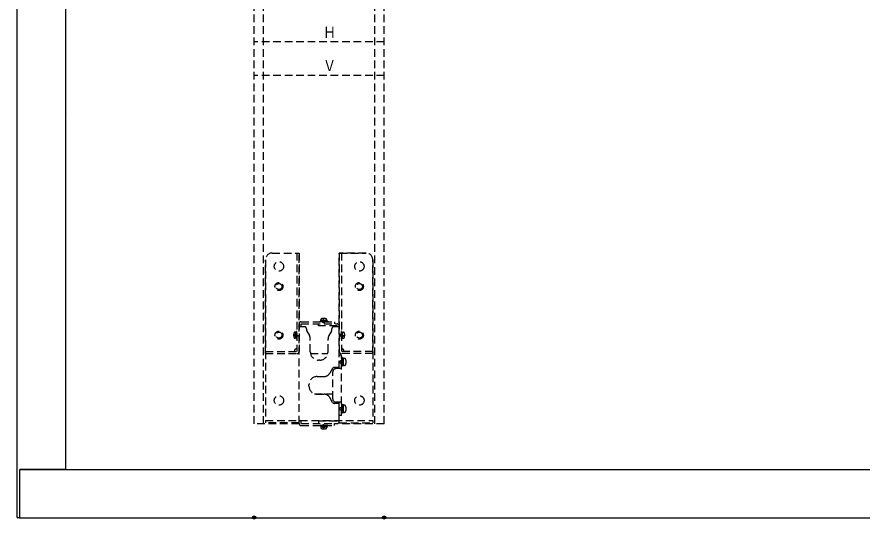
# Model space of a CAD drawing. Units: millimetres, scale not verified. Extents: x -63 to 63, y -57 to 57.
# Drawn here: x -44.12 to -18.89, y -3.04 to 11.95 of the extents above; entities that cross this region are included whole.
import ezdxf
from ezdxf.enums import TextEntityAlignment as Align

# ---------------------------------------------------------------- set-up
doc = ezdxf.new("R2010")
doc.units = ezdxf.units.MM
doc.header["$LTSCALE"] = 0.190236
doc.header["$PDMODE"] = 32
doc.header["$PDSIZE"] = 0.0951
doc.linetypes.add('DASHED1', pattern=[1.8, 1.2, -0.6])
doc.layers.add('0-2_GAIKEI', color=1, linetype='DASHED1')
doc.layers.add('0-3_LY_1', color=7, linetype='Continuous')
doc.styles.add('ＭＳ ゴシック', font='')
doc.styles.get('ＭＳ ゴシック').set_extended_font_data('MS Gothic')

msp = doc.modelspace()

# ---------------------------------------------------------------- linework, layer by layer
at = {"layer": '0-2_GAIKEI', "color": 7, "linetype": 'Continuous'}
for p, q in [((-44.1162, 25.3895), (-44.1162, -2.9705)), ((-42.6702, 23.9735), (-42.6702, -1.5545)), ((-44.0362, -1.5645), (-44.0362, -1.5745)), ((-44.0362, -1.5745), (-44.0362, -2.9705)), ((-44.0362, -1.5745), (-44.0362, -2.9705)), ((-44.0362, -1.5745), (-44.0362, -3.0005)), ((-42.6802, -1.5545), (-44.0162, -1.5545)), ((-44.0162, -1.5545), (4.0638, -1.5545)), ((-42.6702, -1.5545), (-42.6802, -1.5545)), ((-44.0362, -2.9705), (-44.0362, -3.0005)), ((-44.0362, -3.0005), (4.0838, -3.0005))]:
    msp.add_line(p, q, dxfattribs=at)
at = {"layer": '0-2_GAIKEI'}
for p, q in [((-37.0362, -0.1985), (-37.0362, 23.8615)), ((-36.7562, -0.1985), (-36.7562, 23.8615)), ((-33.4362, -0.1985), (-33.4362, 23.8615)), ((-33.1562, -0.1985), (-33.1562, 23.8615)), ((-33.1562, 11.2015), (-37.0362, 11.2015)), ((-33.1562, 10.2015), (-37.0362, 10.2015)), ((-36.4962, 4.9015), (-35.6962, 4.9015)), ((-36.4962, 4.9015), (-35.6962, 4.9015)), ((-35.7602, 4.9015), (-35.7602, 1.9655)), ((-35.6962, 4.9015), (-35.6962, 1.9655)), ((-35.6962, -0.1845), (-35.6962, 4.9015)), ((-34.4962, 4.9015), (-34.4962, 1.9655)), ((-33.6962, 4.9015), (-34.4962, 4.9015)), ((-34.4322, 4.9015), (-34.4322, 1.9655)), ((-36.6962, 1.9015), (-36.6962, 4.7015)), ((-36.6962, 4.7015), (-36.6962, -0.1625)), ((-33.4962, 1.9015), (-33.4962, 4.7015)), ((-33.4962, 4.7015), (-33.4962, -0.1625)), ((-35.6322, 2.8515), (-34.6362, 2.8515)), ((-35.6322, 2.7015), (-35.6322, 2.7875)), ((-35.6322, 2.7875), (-34.5602, 2.7875)), ((-35.0802, 2.8675), (-35.0802, 2.8515)), ((-34.8402, 2.8675), (-35.0802, 2.8675)), ((-34.8402, 2.8515), (-35.0802, 2.8515)), ((-35.0502, 2.8835), (-35.0488, 2.9113)), ((-35.0502, 2.8675), (-35.0502, 2.8835)), ((-34.8702, 2.8835), (-35.0502, 2.8835)), ((-34.8702, 2.8675), (-35.0502, 2.8675)), ((-34.9645, 2.8835), (-34.987, 2.8675)), ((-34.93, 2.8835), (-34.9525, 2.8675)), ((-34.8702, 2.8835), (-34.8717, 2.9113)), ((-34.8702, 2.8675), (-34.8702, 2.8835)), ((-34.8402, 2.8675), (-34.8402, 2.8515)), ((-34.6362, 2.8515), (-34.6362, 2.7875)), ((-35.7922, 2.5415), (-35.82, 2.54)), ((-35.7762, 2.5415), (-35.7922, 2.5415)), ((-35.7922, 2.3615), (-35.7922, 2.5415)), ((-35.7762, 2.5715), (-35.7602, 2.5715)), ((-35.7762, 2.3315), (-35.7762, 2.5715)), ((-35.7762, 2.3615), (-35.7762, 2.5415)), ((-35.7602, 2.3315), (-35.7602, 2.5715)), ((-35.5322, 2.7015), (-35.6962, 2.7015)), ((-35.4722, 2.6394), (-35.4722, 2.6015)), ((-35.4642, 2.5715), (-35.387, 2.4379)), ((-34.7283, 2.5715), (-34.8054, 2.4379)), ((-34.7202, 2.6015), (-34.7202, 2.6394)), ((-34.4962, 2.7015), (-34.6602, 2.7015)), ((-34.5602, 2.7235), (-34.5602, 2.7015)), ((-34.4322, 2.3315), (-34.4322, 2.5715)), ((-34.4162, 2.5715), (-34.4322, 2.5715)), ((-34.4162, 2.3315), (-34.4162, 2.5715)), ((-34.4162, 2.5415), (-34.4002, 2.5415)), ((-34.4162, 2.3615), (-34.4162, 2.5415)), ((-34.4002, 2.3615), (-34.4002, 2.5415)), ((-34.4002, 2.5415), (-34.3724, 2.54)), ((-35.7922, 2.3615), (-35.82, 2.363)), ((-35.7922, 2.4558), (-35.7762, 2.4783)), ((-35.7922, 2.4213), (-35.7762, 2.4438)), ((-35.7762, 2.3615), (-35.7922, 2.3615)), ((-35.7762, 2.3315), (-35.7602, 2.3315)), ((-35.3602, 1.9515), (-35.3602, 2.3379)), ((-34.8322, 1.9515), (-34.8322, 2.3379)), ((-34.4162, 2.3315), (-34.4322, 2.3315)), ((-34.4002, 2.4558), (-34.4162, 2.4783)), ((-34.4002, 2.4213), (-34.4162, 2.4438)), ((-34.4162, 2.3615), (-34.4002, 2.3615)), ((-34.4002, 2.3615), (-34.3724, 2.363)), ((-35.7762, 2.0415), (-35.7602, 2.0415)), ((-35.7602, 2.0415), (-35.7602, 1.9655)), ((-34.4322, 2.0415), (-34.4322, 1.9655)), ((-34.4162, 2.0415), (-34.4322, 2.0415)), ((-36.6962, 1.9655), (-35.7602, 1.9655)), ((-36.6962, 1.9015), (-35.7602, 1.9015)), ((-35.8362, 1.9815), (-35.8362, 1.9655)), ((-35.355, 1.9015), (-34.8374, 1.9015)), ((-34.4322, 1.8515), (-34.4962, 1.8515)), ((-34.4962, 1.4515), (-34.4962, 1.8515)), ((-33.4962, 1.9655), (-34.4322, 1.9655)), ((-33.4962, 1.9015), (-34.4322, 1.9015)), ((-34.4322, 0.0515), (-34.4322, 1.8515)), ((-34.4002, 1.7815), (-34.4322, 1.7815)), ((-34.4322, 1.7815), (-34.4322, 1.5215)), ((-34.4002, 1.7815), (-34.4002, 1.5215)), ((-34.3702, 1.7665), (-34.4002, 1.7665)), ((-34.3702, 1.5365), (-34.3702, 1.7665)), ((-34.3562, 1.9815), (-34.3562, 1.9655)), ((-35.0762, 1.7075), (-35.1162, 1.7075)), ((-34.4002, 1.5215), (-34.4322, 1.5215)), ((-34.3702, 1.6464), (-34.4002, 1.6764)), ((-34.3702, 1.6266), (-34.4002, 1.6566)), ((-34.3702, 1.5365), (-34.4002, 1.5365)), ((-34.3397, 1.7565), (-34.3702, 1.7565)), ((-34.3397, 1.5465), (-34.3702, 1.5465)), ((-34.6936, 1.4579), (-34.7782, 1.3141)), ((-34.6922, 0.5515), (-34.6922, 1.3515)), ((-34.4962, 1.4875), (-34.6419, 1.4875)), ((-34.4322, 1.4515), (-34.5922, 1.4515)), ((-35.1562, 1.2155), (-34.9506, 1.2155)), ((-35.4002, 0.9315), (-35.4002, 0.9715)), ((-35.2377, 0.7015), (-34.6922, 0.7015)), ((-35.1562, 0.6875), (-34.9506, 0.6875)), ((-34.6936, 0.4451), (-34.7782, 0.5889)), ((-34.4962, 0.4155), (-34.6419, 0.4155)), ((-34.4322, 0.4515), (-34.5922, 0.4515)), ((-34.4962, 0.0515), (-34.4962, 0.4515)), ((-34.4962, -0.1625), (-34.4962, 0.4515)), ((-34.4002, 0.3815), (-34.4322, 0.3815)), ((-34.4322, 0.3815), (-34.4322, 0.1215)), ((-34.4002, 0.3815), (-34.4002, 0.1215)), ((-34.3702, 0.3665), (-34.4002, 0.3665)), ((-34.3702, 0.2464), (-34.4002, 0.2764)), ((-34.3702, 0.2266), (-34.4002, 0.2566)), ((-34.3702, 0.1365), (-34.3702, 0.3665)), ((-34.3397, 0.3565), (-34.3702, 0.3565)), ((-34.4322, 0.0515), (-34.4962, 0.0515)), ((-34.4002, 0.1215), (-34.4322, 0.1215)), ((-34.3702, 0.1365), (-34.4002, 0.1365)), ((-34.3397, 0.1465), (-34.3702, 0.1465)), ((-35.6947, -0.1985), (-37.0362, -0.1985)), ((-36.6962, -0.0985), (-33.4962, -0.0985)), ((-35.6962, -0.1625), (-36.6962, -0.1625)), ((-35.6322, -0.1845), (-35.6322, -0.0985)), ((-35.6322, -0.1845), (-34.5602, -0.1845)), ((-35.6322, -0.2485), (-34.6362, -0.2485)), ((-34.8402, -0.2485), (-35.0802, -0.2485)), ((-35.0802, -0.2645), (-35.0802, -0.2485)), ((-34.8402, -0.2645), (-34.8402, -0.2485)), ((-34.6362, -0.2485), (-34.6362, -0.1845)), ((-33.1562, -0.1985), (-34.6362, -0.1985)), ((-34.4962, -0.1625), (-33.4962, -0.1625)), ((-34.8402, -0.2645), (-35.0802, -0.2645)), ((-35.0502, -0.2645), (-35.0502, -0.2805)), ((-34.8702, -0.2645), (-35.0502, -0.2645)), ((-34.8702, -0.2805), (-35.0502, -0.2805)), ((-35.0502, -0.2805), (-35.0488, -0.3083)), ((-34.9645, -0.2805), (-34.987, -0.2645)), ((-34.93, -0.2805), (-34.9525, -0.2645)), ((-34.8702, -0.2805), (-34.8717, -0.3083)), ((-34.8702, -0.2645), (-34.8702, -0.2805))]:
    msp.add_line(p, q, dxfattribs=at)
for points in [[(-34.4962, 1.4515), (-34.4962, 4.9015), (-33.6962, 4.9015)], [(-34.5602, 2.7235), (-35.1202, 2.7235), (-35.1202, 2.7875)], [(-34.5602, -0.0985), (-34.5602, -0.1205), (-35.1202, -0.1205), (-35.1202, -0.1845)]]:
    msp.add_lwpolyline(points, dxfattribs=at)
at = {"layer": '0-2_GAIKEI', "color": 7, "linetype": 'Continuous'}
msp.add_lwpolyline([(-44.0362, -2.9705), (-44.0362, -3.0005), (-44.0862, -3.0005)], dxfattribs=at)
at = {"layer": '0-2_GAIKEI'}
for centre, radius in [((-36.2962, 4.5015), 0.14), ((-36.2962, 4.5015), 0.14), ((-33.8962, 4.5015), 0.14), ((-33.8962, 4.5015), 0.14), ((-36.2962, 3.9015), 0.12), ((-36.2962, 3.9015), 0.09), ((-36.2962, 3.9015), 0.09), ((-33.8962, 3.9015), 0.12), ((-33.8962, 3.9015), 0.09), ((-33.8962, 3.9015), 0.09), ((-36.2962, 2.4515), 0.12), ((-36.2962, 2.4515), 0.09), ((-36.2962, 2.4515), 0.09), ((-33.8962, 2.4515), 0.12), ((-33.8962, 2.4515), 0.09), ((-33.8962, 2.4515), 0.09), ((-36.2962, 0.5015), 0.14), ((-33.8962, 0.5015), 0.14)]:
    msp.add_circle(centre, radius, dxfattribs=at)
for centre, radius, start, end in [((-36.4962, 4.7015), 0.2, 90, 180), ((-36.4962, 4.7015), 0.2, 90, 180), ((-33.6962, 4.7015), 0.2, 0, 90), ((-33.6962, 4.7015), 0.2, 0, 90), ((-35.6322, 2.7875), 0.064, 90, 180), ((-35.0168, 2.9097), 0.032, 105.78599, 177), ((-34.9602, 2.7095), 0.24, 74.21401, 105.78599), ((-34.9036, 2.9097), 0.032, 3, 74.21401), ((-34.5602, 2.7235), 0.064, 0, 90), ((-35.8184, 2.5081), 0.032, 93, 164.21401), ((-35.534, 2.6397), 0.0618, 359.72209, 88.32849), ((-35.4122, 2.6015), 0.06, 180, 210), ((-34.7802, 2.6015), 0.06, 330, 0), ((-34.6584, 2.6397), 0.0618, 91.67151, 180.27791), ((-34.3741, 2.5081), 0.032, 15.78599, 87), ((-35.6182, 2.4515), 0.24, 164.21401, 195.78599), ((-35.8184, 2.3949), 0.032, 195.78599, 267), ((-35.5602, 2.3379), 0.2, 0, 30), ((-34.6322, 2.3379), 0.2, 150, 180), ((-34.3741, 2.3949), 0.032, 273, 344.21401), ((-34.5742, 2.4515), 0.24, 344.21401, 15.78599), ((-35.7762, 1.9815), 0.06, 90, 180), ((-34.4162, 1.9815), 0.06, 0, 90), ((-35.7602, 1.9655), 0.064, 270, 0), ((-35.1162, 1.9515), 0.244, 180, 270), ((-35.0762, 1.9515), 0.244, 270, 0), ((-34.4322, 1.9655), 0.064, 180, 270), ((-34.3397, 1.7185), 0.038, 16.07286, 90), ((-34.3397, 1.5845), 0.038, 270, 343.92714), ((-34.5722, 1.6515), 0.28, 343.92714, 16.07286), ((-34.9506, 1.4155), 0.2, 270, 329.53445), ((-34.6419, 1.4275), 0.06, 90, 149.53445), ((-34.5922, 1.3515), 0.1, 90, 180), ((-35.1562, 0.9715), 0.244, 90, 180), ((-35.1562, 0.9315), 0.244, 180, 270), ((-34.9506, 0.4875), 0.2, 30.46555, 90), ((-34.5922, 0.5515), 0.1, 180, 270), ((-34.6419, 0.4755), 0.06, 210.46555, 270), ((-34.3397, 0.3185), 0.038, 16.07286, 90), ((-34.5722, 0.2515), 0.28, 343.92714, 16.07286), ((-34.3397, 0.1845), 0.038, 270, 343.92714), ((-35.6322, -0.1845), 0.064, 180, 270), ((-34.5602, -0.1205), 0.064, 270, 0), ((-35.0168, -0.3067), 0.032, 183, 254.21401), ((-34.9602, -0.1065), 0.24, 254.21401, 285.78599), ((-34.9036, -0.3067), 0.032, 285.78599, 357)]:
    msp.add_arc(centre, radius, start, end, dxfattribs=at)
at = {"layer": '0-2_GAIKEI', "color": 7, "linetype": 'Continuous'}
for centre, radius, start, end in [((-44.0162, -1.5745), 0.02, 90, 180), ((-44.0162, -1.5745), 0.02, 150, 180), ((-44.0162, -1.5745), 0.02, 90, 150), ((-44.0862, -2.9705), 0.03, 180, 270)]:
    msp.add_arc(centre, radius, start, end, dxfattribs=at)
at = {"layer": '0-2_GAIKEI'}
for p in [(-34.9602, 2.8675), (-35.7762, 2.4515), (-34.4162, 2.4515), (-34.4322, 1.6515), (-34.4322, 0.2515), (-34.9602, -0.2645)]:
    msp.add_point(p, dxfattribs=at)
at = {"layer": '0-3_LY_1', "color": 2}
msp.add_ellipse((-42.2447, 9.0565), major_axis=(0.3985, -0.035), ratio=0.505369, start_param=3.3137347, end_param=3.3436677, dxfattribs=at)
at = {"layer": '0-3_LY_1'}
for p in [(-37.0362, -2.9905), (-33.1562, -2.9905)]:
    msp.add_point(p, dxfattribs=at)

# ---------------------------------------------------------------- texts
at = {"layer": '0-2_GAIKEI', "style": 'ＭＳ ゴシック', "width": 0.85}
for s, p in [('Ｈ', (-34.9795, 11.2201)), ('Ｖ', (-34.9795, 10.2301))]:
    msp.add_text(s, height=0.3319, dxfattribs=at).set_placement(p, align=Align.BOTTOM_LEFT)

doc.saveas('drawing.dxf')
